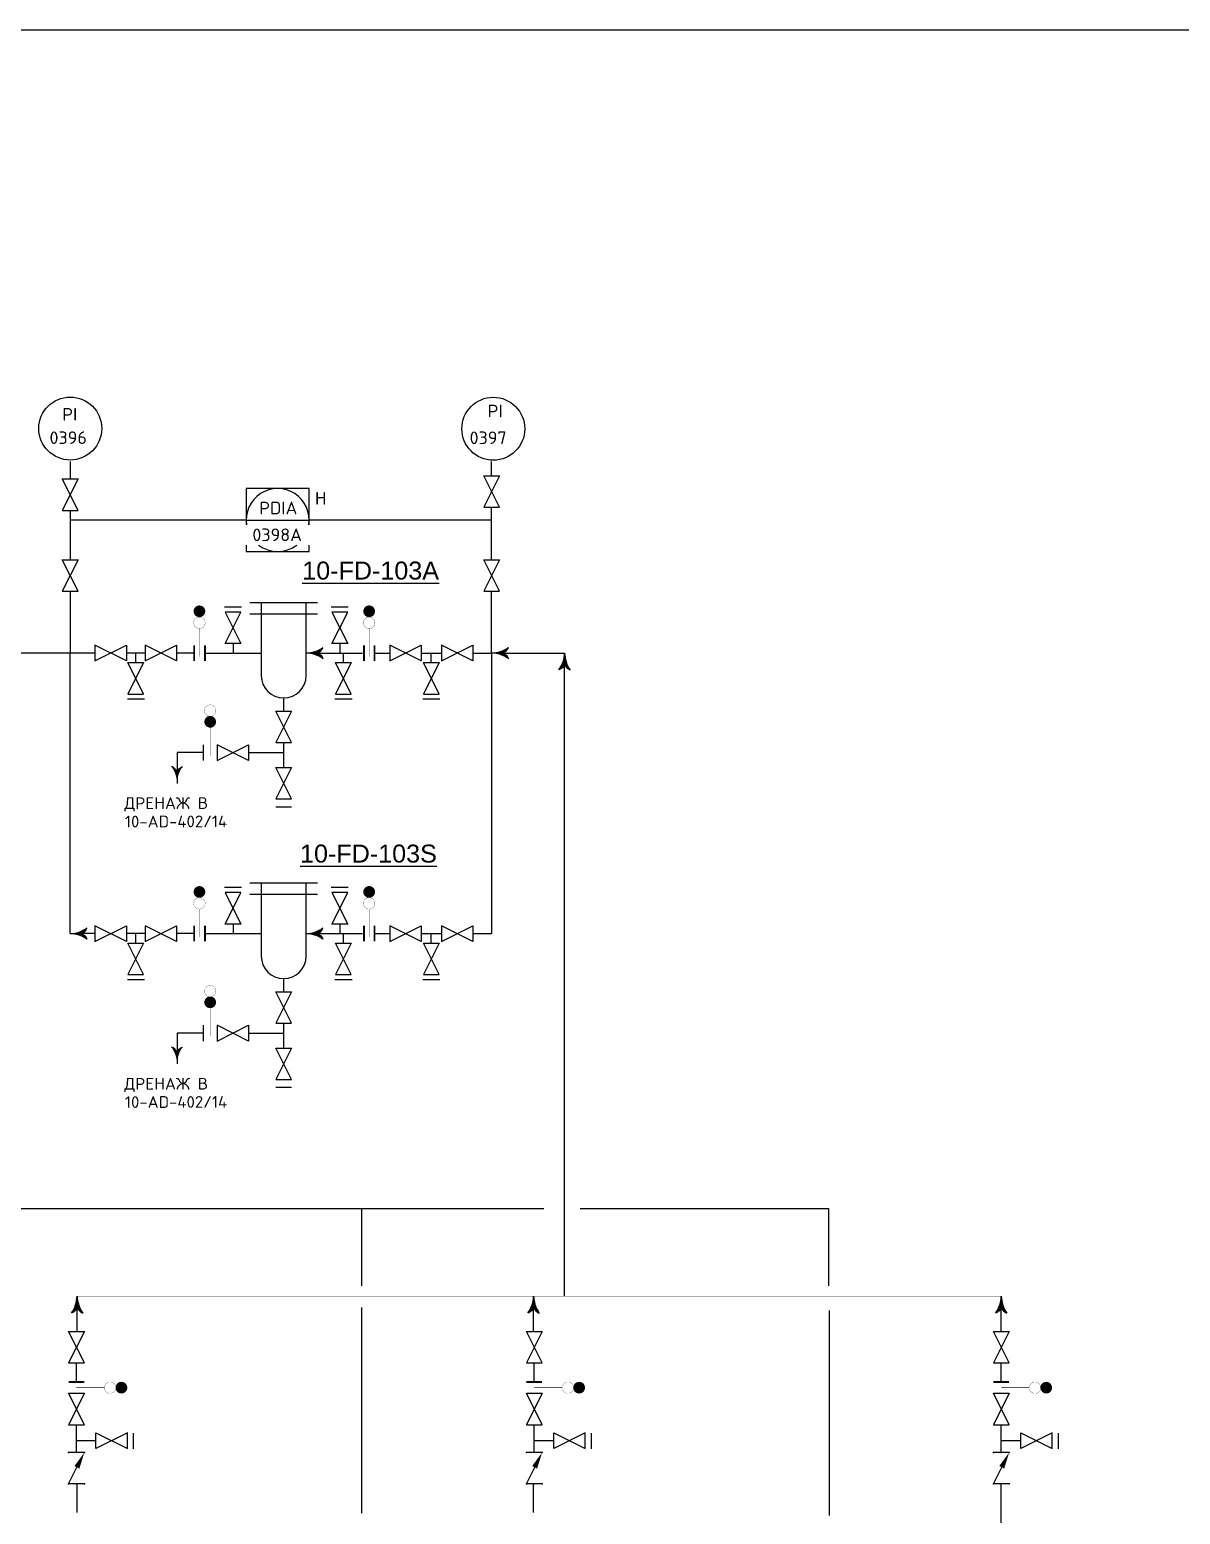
# Model space of a CAD drawing. Extents: x 273 to 369.6, y 155.2 to 188.3.
# Drawn here: x 321.86 to 334.66, y 167.76 to 184.26 of the extents above; entities that cross this region are included whole.
import ezdxf
from ezdxf.enums import TextEntityAlignment as Align

# ---------------------------------------------------------------- set-up
doc = ezdxf.new("R2010")
doc.units = 0
doc.linetypes.add('DASH', pattern=[0.15625, 0.09375, -0.0625])
doc.layers.get('0').update_dxf_attribs({"linetype": 'CONTINUOUS'})
for name, color, linetype in [('IN-ATTRIBS', 7, 'CONTINUOUS'), ('IN-DIM', 163, 'CONTINUOUS'), ('IN-EQUIPMENT', 7, 'CONTINUOUS'), ('IN-MIN-PROC', 7, 'CONTINUOUS'), ('IN-TEXT', 51, 'CONTINUOUS')]:
    doc.layers.add(name, color=color, linetype=linetype)
doc.styles.add('HELV', font='HELV', dxfattribs={"height": 0.15})
doc.styles.add('S1', font='SIMPLEX.shx')
doc.styles.add('SIMPLEX', font='SIMPLEX')
pattern_1 = [(45, (305.062998533, 156.339336845), (-8.838834765e-06, 8.838834765e-06), [])]
pattern_2 = [(45, (305.062998533, 159.458815134), (-8.838834765e-06, 8.838834765e-06), [])]

# ---------------------------------------------------------------- blocks, each defined once
blk = doc.blocks.new('VALVTEXT')
at = {"layer": 'IN-ATTRIBS'}
for p in [(0, 0.0625), (0, 0), (0.25, 0.0625), (0.25, 0), (0, -0.0625), (0.25, -0.0625)]:
    blk.add_point(p, dxfattribs=at)
at = {"layer": 'IN-ATTRIBS', "style": 'S1', "flags": 1}
for tag, p in [('IDNUM', (0.125, 0.5625)), ('DWGNO', (0.125, 0.4375)), ('FILENO', (0.125, 0.3125))]:
    blk.add_attdef(tag, text='', height=0.1, dxfattribs=at).set_placement(p, align=Align.CENTER)
at = {"layer": 'IN-ATTRIBS', "style": 'S1'}
for tag, p in [('MODE', (0.125, 0.078125)), ('SIZE', (0.125, -0.1875))]:
    blk.add_attdef(tag, text='', height=0.1, dxfattribs=at).set_placement(p, align=Align.CENTER)

msp = doc.modelspace()

# ---------------------------------------------------------------- hatches: boundary and pattern name
h = msp.add_hatch()
h.set_pattern_fill('ANSI31', color=2, scale=0.0001, style=0)
h.set_pattern_definition(pattern_2)
edge = h.paths.add_edge_path()
edge.add_arc((323.751, 177.798), 0.0638, 0, 180, ccw=False)
edge.add_arc((323.751, 177.798), 0.0638, -180, 0, ccw=False)
h = msp.add_hatch()
h.set_pattern_fill('ANSI31', color=2, scale=0.0001, style=0)
h.set_pattern_definition(pattern_2)
edge = h.paths.add_edge_path()
edge.add_arc((325.639, 177.798), 0.0638, 0, 180, ccw=False)
edge.add_arc((325.639, 177.798), 0.0638, -180, 0, ccw=False)
h = msp.add_hatch()
h.set_pattern_fill('ANSI31', color=2, scale=0.0001, style=0)
h.set_pattern_definition(pattern_1)
edge = h.paths.add_edge_path()
edge.add_arc((323.751, 174.678), 0.0638, 0, 180, ccw=False)
edge.add_arc((323.751, 174.678), 0.0638, -180, 0, ccw=False)
h = msp.add_hatch()
h.set_pattern_fill('ANSI31', color=2, scale=0.0001, style=0)
h.set_pattern_definition(pattern_1)
edge = h.paths.add_edge_path()
edge.add_arc((325.639, 174.678), 0.0638, 0, 180, ccw=False)
edge.add_arc((325.639, 174.678), 0.0638, -180, 0, ccw=False)

# ---------------------------------------------------------------- linework, layer by layer
at = {"color": 6}
for p, q in [((274.75, 184.265), (352.234, 184.265)), ((324.313, 177.896), (325.063, 177.896)), ((324.313, 177.771), (325.063, 177.771)), ((324.313, 174.777), (325.063, 174.777)), ((324.313, 174.652), (325.063, 174.652))]:
    msp.add_line(p, q, dxfattribs=at)
for p, q in [((324.271, 178.813), (324.971, 178.813)), ((320.635, 171.156), (327.581, 171.156)), ((327.986, 171.157), (330.747, 171.157))]:
    msp.add_line(p, q)
at = {"color": 2}
for p, q in [((324.219, 177.844), (324.03, 177.844)), ((325.407, 177.844), (325.217, 177.844)), ((323.043, 177.228), (323.043, 177.334)), ((324.125, 177.439), (324.125, 177.334)), ((325.313, 177.439), (325.313, 177.334)), ((325.352, 177.228), (325.352, 177.334)), ((322.949, 176.823), (323.138, 176.823)), ((325.258, 176.823), (325.448, 176.823)), ((326.236, 176.823), (326.425, 176.823)), ((324.219, 174.725), (324.03, 174.725)), ((325.407, 174.725), (325.217, 174.725)), ((324.125, 174.32), (324.125, 174.214)), ((325.313, 174.32), (325.313, 174.214)), ((325.352, 174.109), (325.352, 174.214)), ((322.949, 173.704), (323.138, 173.704)), ((325.258, 173.704), (325.448, 173.704)), ((326.236, 173.704), (326.425, 173.704)), ((322.6, 168.576), (322.383, 168.576)), ((323.015, 168.66), (323.015, 168.485)), ((327.693, 168.576), (327.475, 168.576)), ((328.107, 168.66), (328.107, 168.485)), ((332.888, 168.576), (332.671, 168.576)), ((333.303, 168.66), (333.303, 168.485)), ((322.471, 168.445), (322.296, 168.445)), ((327.563, 168.445), (327.388, 168.445)), ((332.758, 168.445), (332.583, 168.445))]:
    msp.add_line(p, q, dxfattribs=at)
at = {"color": 3}
for p, q in [((322.313, 177.334), (321.573, 177.334)), ((322.313, 174.214), (322.313, 177.334)), ((322.588, 177.334), (322.313, 177.334)), ((323.147, 177.334), (322.938, 177.334)), ((323.693, 177.334), (323.497, 177.334)), ((323.813, 177.334), (324.438, 177.334)), ((325.063, 177.334), (325.563, 177.334)), ((325.709, 177.334), (325.867, 177.334)), ((326.217, 177.334), (326.442, 177.334)), ((326.788, 177.334), (327, 177.334)), ((327, 177.334), (327, 174.214)), ((327.125, 177.334), (327.813, 177.334)), ((327.813, 170.183), (327.813, 177.334)), ((322.588, 174.214), (322.438, 174.214)), ((323.147, 174.214), (322.938, 174.214)), ((323.693, 174.214), (323.497, 174.214)), ((323.813, 174.214), (324.438, 174.214)), ((325.063, 174.214), (325.563, 174.214)), ((325.709, 174.214), (325.867, 174.214)), ((326.217, 174.214), (326.442, 174.214)), ((326.788, 174.214), (327, 174.214)), ((322.39, 169.791), (322.39, 170.089)), ((327.468, 169.791), (327.468, 170.089)), ((332.671, 169.791), (332.671, 170.058)), ((322.383, 168.445), (322.383, 168.753)), ((327.475, 168.445), (327.475, 168.753)), ((332.671, 168.445), (332.671, 168.753)), ((322.39, 167.777), (322.39, 168.095)), ((327.468, 167.777), (327.468, 168.095)), ((332.671, 164.433), (332.671, 168.095))]:
    msp.add_line(p, q, dxfattribs=at)
at = {"color": 5}
for p, q in [((326.329, 177.228), (326.329, 177.334)), ((323.502, 176.227), (323.502, 175.885)), ((323.791, 176.227), (323.502, 176.227)), ((323.791, 176.227), (323.502, 176.227)), ((324.297, 176.227), (324.688, 176.227)), ((323.043, 174.109), (323.043, 174.214)), ((326.329, 174.109), (326.329, 174.214)), ((324.688, 173.568), (324.688, 173.714)), ((323.502, 173.107), (323.502, 172.765)), ((323.791, 173.107), (323.502, 173.107)), ((323.791, 173.107), (323.502, 173.107)), ((324.297, 173.107), (324.688, 173.107)), ((327.475, 169.228), (327.475, 169.441)), ((332.671, 169.22), (332.671, 169.441))]:
    msp.add_line(p, q, dxfattribs=at)
at = {"color": 2}
for points in [[(327.089, 178.955), (326.914, 179.305), (327.089, 179.305), (326.914, 178.955)], [(322.4, 178.92), (322.225, 179.27), (322.4, 179.27), (322.225, 178.92)], [(322.4, 178.021), (322.225, 178.371), (322.4, 178.371), (322.225, 178.021)], [(327.088, 178.021), (326.913, 178.371), (327.088, 178.371), (326.913, 178.021)], [(324.038, 177.789), (324.213, 177.439), (324.038, 177.439), (324.213, 177.789)], [(325.225, 177.789), (325.4, 177.439), (325.225, 177.439), (325.4, 177.789)], [(322.588, 177.246), (322.938, 177.421), (322.938, 177.246), (322.588, 177.421)], [(323.147, 177.246), (323.497, 177.421), (323.497, 177.246), (323.147, 177.421)], [(325.867, 177.246), (326.217, 177.421), (326.217, 177.246), (325.867, 177.421)], [(326.442, 177.246), (326.792, 177.421), (326.792, 177.246), (326.442, 177.421)], [(323.13, 176.878), (322.955, 177.228), (323.13, 177.228), (322.955, 176.878)], [(325.44, 176.878), (325.265, 177.228), (325.44, 177.228), (325.265, 176.878)], [(326.417, 176.878), (326.242, 177.228), (326.417, 177.228), (326.242, 176.878)], [(324.775, 176.338), (324.6, 176.688), (324.775, 176.688), (324.6, 176.338)], [(324.038, 174.67), (324.213, 174.32), (324.038, 174.32), (324.213, 174.67)], [(325.225, 174.67), (325.4, 174.32), (325.225, 174.32), (325.4, 174.67)], [(322.588, 174.127), (322.938, 174.302), (322.938, 174.127), (322.588, 174.302)], [(323.147, 174.127), (323.497, 174.302), (323.497, 174.127), (323.147, 174.302)], [(325.867, 174.127), (326.217, 174.302), (326.217, 174.127), (325.867, 174.302)], [(326.442, 174.127), (326.792, 174.302), (326.792, 174.127), (326.442, 174.302)], [(323.13, 173.759), (322.955, 174.109), (323.13, 174.109), (322.955, 173.759)], [(325.44, 173.759), (325.265, 174.109), (325.44, 174.109), (325.265, 173.759)], [(326.417, 173.759), (326.242, 174.109), (326.417, 174.109), (326.242, 173.759)], [(324.775, 173.218), (324.6, 173.568), (324.775, 173.568), (324.6, 173.218)], [(322.471, 169.441), (322.296, 169.791), (322.471, 169.791), (322.296, 169.441)], [(327.563, 169.441), (327.388, 169.791), (327.563, 169.791), (327.388, 169.441)], [(332.758, 169.441), (332.583, 169.791), (332.758, 169.791), (332.583, 169.441)], [(322.471, 168.753), (322.296, 169.103), (322.471, 169.103), (322.296, 168.753)], [(327.563, 168.753), (327.388, 169.103), (327.563, 169.103), (327.388, 168.753)], [(332.758, 168.753), (332.583, 169.103), (332.758, 169.103), (332.583, 168.753)], [(322.95, 168.663), (322.6, 168.488), (322.6, 168.663), (322.95, 168.488)], [(328.043, 168.663), (327.693, 168.488), (327.693, 168.663), (328.043, 168.488)], [(333.238, 168.663), (332.888, 168.488), (332.888, 168.663), (333.238, 168.488)]]:
    msp.add_lwpolyline(points, close=True, dxfattribs=at)
for points in [[(324.971, 178.759), (324.971, 179.163), (324.271, 179.163), (324.271, 178.759)], [(324.271, 178.535), (324.271, 178.463), (324.971, 178.463), (324.971, 178.535)]]:
    msp.add_lwpolyline(points)
for points, const_width in [([(323.687, 177.798, -1), (323.814, 177.798, -1)], 0.0025), ([(325.575, 177.798, -1), (325.703, 177.798, -1)], 0.0025), ([(323.687, 177.67, -1), (323.814, 177.67, -1)], 0.0025), ([(325.575, 177.67, -1), (325.703, 177.67, -1)], 0.0025), ([(323.687, 174.678, -1), (323.814, 174.678, -1)], 0.0025), ([(325.575, 174.678, -1), (325.703, 174.678, -1)], 0.0025), ([(323.687, 174.551, -1), (323.814, 174.551, -1)], 0.0025), ([(325.575, 174.551, -1), (325.703, 174.551, -1)], 0.0025), ([(322.758, 169.102, -1), (322.758, 169.229, -1)], 0.0025), ([(322.883, 169.133, -1), (322.883, 169.198, -1)], 0.065), ([(327.85, 169.102, -1), (327.85, 169.229, -1)], 0.0025), ([(327.975, 169.133, -1), (327.975, 169.198, -1)], 0.065), ([(333.046, 169.102, -1), (333.046, 169.229, -1)], 0.0025), ([(333.171, 169.133, -1), (333.171, 169.198, -1)], 0.065)]:
    msp.add_lwpolyline(points, format="xyb", close=True, dxfattribs=dict(at, const_width=const_width))
at = {"color": 6}
for points in [[(324.438, 177.896), (324.438, 177.084, 1), (324.938, 177.084), (324.938, 177.896)], [(324.438, 174.777), (324.438, 173.964, 1), (324.938, 173.964), (324.938, 174.777)]]:
    msp.add_lwpolyline(points, format="xyb", dxfattribs=at)
at = {"color": 2}
for points, const_width in [([(323.751, 177.607), (323.751, 177.294)], 0.005), ([(325.639, 177.607), (325.639, 177.294)], 0.005), ([(323.692, 177.421), (323.692, 177.246)], 0.021), ([(323.813, 177.421), (323.813, 177.246)], 0.021), ([(325.581, 177.421), (325.581, 177.246)], 0.021), ([(325.698, 177.421), (325.698, 177.246)], 0.021), ([(323.751, 174.487), (323.751, 174.175)], 0.005), ([(325.639, 174.487), (325.639, 174.175)], 0.005), ([(323.692, 174.302), (323.692, 174.127)], 0.021), ([(323.813, 174.302), (323.813, 174.127)], 0.021), ([(325.581, 174.302), (325.581, 174.127)], 0.021), ([(325.698, 174.302), (325.698, 174.127)], 0.021), ([(322.471, 169.228), (322.296, 169.228)], 0.021), ([(327.563, 169.228), (327.388, 169.228)], 0.021), ([(332.758, 169.228), (332.583, 169.228)], 0.021), ([(322.696, 169.166), (322.383, 169.166)], 0.005), ([(327.788, 169.166), (327.475, 169.166)], 0.005), ([(332.983, 169.166), (332.671, 169.166)], 0.005)]:
    msp.add_lwpolyline(points, dxfattribs=dict(at, const_width=const_width))
at = {"color": 3}
for points in [[(324.938, 177.334, 0.150368), (325.125, 177.396, 0.150368)], [(325.063, 177.334, 0.206864), (325.125, 177.396, 0.206864)], [(325.063, 177.334, -0.206864), (325.125, 177.271, -0.206864)], [(327, 177.334, 0.150368), (327.188, 177.396, 0.150368)], [(327.125, 177.334, 0.206864), (327.188, 177.396, 0.206864)], [(327.125, 177.334, -0.206864), (327.188, 177.271, -0.206864)], [(327.813, 177.334, 0.150368), (327.875, 177.146, 0.150368)], [(327.813, 177.209, -0.206864), (327.75, 177.146, -0.206864)], [(327.813, 177.209, 0.206864), (327.875, 177.146, 0.206864)], [(322.313, 174.214, 0.150368), (322.5, 174.277, 0.150368)], [(322.438, 174.214, 0.206864), (322.5, 174.277, 0.206864)], [(322.438, 174.214, -0.206864), (322.5, 174.152, -0.206864)], [(324.938, 174.214, 0.150368), (325.125, 174.277, 0.150368)], [(325.063, 174.214, 0.206864), (325.125, 174.277, 0.206864)], [(325.063, 174.214, -0.206864), (325.125, 174.152, -0.206864)], [(322.39, 170.058, -0.206864), (322.328, 169.995, -0.206864)], [(322.39, 170.183, 0.150368), (322.453, 169.995, 0.150368)], [(322.39, 170.058, 0.206864), (322.453, 169.995, 0.206864)], [(327.468, 170.058, -0.206864), (327.406, 169.995, -0.206864)], [(327.468, 170.183, 0.150368), (327.531, 169.995, 0.150368)], [(327.468, 170.058, 0.206864), (327.531, 169.995, 0.206864)], [(332.671, 170.058, -0.206864), (332.608, 169.995, -0.206864)], [(332.671, 170.183, 0.150368), (332.733, 169.995, 0.150368)], [(332.671, 170.058, 0.206864), (332.733, 169.995, 0.206864)]]:
    msp.add_lwpolyline(points, format="xyb", dxfattribs=at)
at = {"color": 5}
for points in [[(323.502, 176.01, 0.206864), (323.439, 176.072, 0.206864)], [(323.502, 176.01, -0.206864), (323.564, 176.072, -0.206864)], [(323.502, 172.89, 0.206864), (323.439, 172.953, 0.206864)], [(323.502, 172.89, -0.206864), (323.564, 172.953, -0.206864)]]:
    msp.add_lwpolyline(points, format="xyb", dxfattribs=at)
at = {"color": 3, "const_width": 0.005}
for points in [[(322.39, 170.183), (324.529, 170.183)], [(324.529, 170.183), (326.406, 170.183)], [(326.406, 170.183), (327.468, 170.183)], [(329.718, 170.183), (327.468, 170.183)], [(332.671, 170.183), (329.718, 170.183)]]:
    msp.add_lwpolyline(points, dxfattribs=at)
at = {"color": 2}
for points in [[(322.471, 168.095), (322.296, 168.095), (322.388, 168.28)], [(327.563, 168.095), (327.388, 168.095), (327.48, 168.28)], [(332.758, 168.095), (332.583, 168.095), (332.676, 168.28)]]:
    msp.add_lwpolyline(points, dxfattribs=at)
for centre in [(322.314, 179.83), (327.02, 179.828)]:
    msp.add_circle(centre, 0.35)
for start, end in [(351.1529, 188.8471), (232.6037, 307.3963)]:
    msp.add_arc((324.621, 178.813), 0.35, start, end)
at = {"color": 3}
for centre, start, end in [((324.93, 176.998), 54.4623, 88.6678), ((326.993, 176.998), 54.4623, 88.6678), ((327.477, 177.342), 324.4623, 358.6678), ((322.305, 173.878), 54.4623, 88.6678), ((324.93, 173.878), 54.4623, 88.6678), ((322.054, 170.191), 324.4623, 358.6678), ((327.132, 170.191), 324.4623, 358.6678), ((332.335, 170.191), 324.4623, 358.6678)]:
    msp.add_arc(centre, 0.336, start, end, dxfattribs=at)
for points in [[(324.938, 177.334), (325.063, 177.334), (324.978, 177.337), (325.079, 177.342)], [(324.938, 177.334), (325.063, 177.334), (324.978, 177.33), (325.079, 177.326)], [(324.978, 177.337), (325.079, 177.342), (325.017, 177.345), (325.094, 177.352)], [(324.978, 177.33), (325.079, 177.326), (325.017, 177.322), (325.094, 177.315)], [(325.017, 177.345), (325.094, 177.352), (325.055, 177.358), (325.107, 177.365)], [(325.017, 177.322), (325.094, 177.315), (325.055, 177.31), (325.107, 177.302)], [(325.055, 177.358), (325.107, 177.365), (325.092, 177.375), (325.117, 177.38)], [(325.055, 177.31), (325.107, 177.302), (325.092, 177.293), (325.117, 177.288)], [(325.092, 177.375), (325.117, 177.38), (325.125, 177.396)], [(325.092, 177.293), (325.117, 177.288), (325.125, 177.271)], [(327, 177.334), (327.125, 177.334), (327.04, 177.337), (327.142, 177.342)], [(327, 177.334), (327.125, 177.334), (327.04, 177.33), (327.142, 177.326)], [(327.04, 177.337), (327.142, 177.342), (327.08, 177.345), (327.157, 177.352)], [(327.04, 177.33), (327.142, 177.326), (327.08, 177.322), (327.157, 177.315)], [(327.08, 177.345), (327.157, 177.352), (327.118, 177.358), (327.169, 177.365)], [(327.08, 177.322), (327.157, 177.315), (327.118, 177.31), (327.169, 177.302)], [(327.118, 177.358), (327.169, 177.365), (327.154, 177.375), (327.18, 177.38)], [(327.118, 177.31), (327.169, 177.302), (327.154, 177.293), (327.18, 177.288)], [(327.154, 177.375), (327.18, 177.38), (327.188, 177.396)], [(327.154, 177.293), (327.18, 177.288), (327.188, 177.271)], [(327.81, 177.294), (327.805, 177.193), (327.802, 177.255), (327.794, 177.178)], [(327.813, 177.334), (327.813, 177.209), (327.81, 177.294), (327.805, 177.193)], [(327.813, 177.334), (327.813, 177.209), (327.816, 177.294), (327.821, 177.193)], [(327.816, 177.294), (327.821, 177.193), (327.824, 177.255), (327.832, 177.178)], [(327.772, 177.18), (327.767, 177.154), (327.75, 177.146)], [(327.789, 177.217), (327.782, 177.165), (327.772, 177.18), (327.767, 177.154)], [(327.802, 177.255), (327.794, 177.178), (327.789, 177.217), (327.782, 177.165)], [(327.824, 177.255), (327.832, 177.178), (327.837, 177.217), (327.844, 177.165)], [(327.837, 177.217), (327.844, 177.165), (327.854, 177.18), (327.859, 177.154)], [(327.854, 177.18), (327.859, 177.154), (327.875, 177.146)], [(322.313, 174.214), (322.438, 174.214), (322.353, 174.218), (322.454, 174.222)], [(322.313, 174.214), (322.438, 174.214), (322.353, 174.211), (322.454, 174.206)], [(322.353, 174.218), (322.454, 174.222), (322.392, 174.226), (322.469, 174.233)], [(322.353, 174.211), (322.454, 174.206), (322.392, 174.203), (322.469, 174.196)], [(322.392, 174.226), (322.469, 174.233), (322.43, 174.238), (322.482, 174.246)], [(322.392, 174.203), (322.469, 174.196), (322.43, 174.19), (322.482, 174.183)], [(322.43, 174.238), (322.482, 174.246), (322.467, 174.256), (322.492, 174.261)], [(322.43, 174.19), (322.482, 174.183), (322.467, 174.173), (322.492, 174.168)], [(322.467, 174.256), (322.492, 174.261), (322.5, 174.277)], [(322.467, 174.173), (322.492, 174.168), (322.5, 174.152)], [(324.938, 174.214), (325.063, 174.214), (324.978, 174.218), (325.079, 174.222)], [(324.938, 174.214), (325.063, 174.214), (324.978, 174.211), (325.079, 174.206)], [(324.978, 174.218), (325.079, 174.222), (325.017, 174.226), (325.094, 174.233)], [(324.978, 174.211), (325.079, 174.206), (325.017, 174.203), (325.094, 174.196)], [(325.017, 174.226), (325.094, 174.233), (325.055, 174.238), (325.107, 174.246)], [(325.017, 174.203), (325.094, 174.196), (325.055, 174.19), (325.107, 174.183)], [(325.055, 174.238), (325.107, 174.246), (325.092, 174.256), (325.117, 174.261)], [(325.055, 174.19), (325.107, 174.183), (325.092, 174.173), (325.117, 174.168)], [(325.092, 174.256), (325.117, 174.261), (325.125, 174.277)], [(325.092, 174.173), (325.117, 174.168), (325.125, 174.152)], [(322.349, 170.029), (322.344, 170.003), (322.328, 169.995)], [(322.366, 170.066), (322.359, 170.014), (322.349, 170.029), (322.344, 170.003)], [(322.379, 170.104), (322.372, 170.027), (322.366, 170.066), (322.359, 170.014)], [(322.387, 170.143), (322.382, 170.042), (322.379, 170.104), (322.372, 170.027)], [(322.39, 170.183), (322.39, 170.058), (322.387, 170.143), (322.382, 170.042)], [(322.39, 170.183), (322.39, 170.058), (322.394, 170.143), (322.398, 170.042)], [(322.394, 170.143), (322.398, 170.042), (322.402, 170.104), (322.409, 170.027)], [(322.402, 170.104), (322.409, 170.027), (322.414, 170.066), (322.422, 170.014)], [(322.414, 170.066), (322.422, 170.014), (322.432, 170.029), (322.437, 170.003)], [(322.432, 170.029), (322.437, 170.003), (322.453, 169.995)], [(327.427, 170.029), (327.422, 170.003), (327.406, 169.995)], [(327.444, 170.066), (327.437, 170.014), (327.427, 170.029), (327.422, 170.003)], [(327.457, 170.104), (327.449, 170.027), (327.444, 170.066), (327.437, 170.014)], [(327.465, 170.143), (327.46, 170.042), (327.457, 170.104), (327.449, 170.027)], [(327.468, 170.183), (327.468, 170.058), (327.465, 170.143), (327.46, 170.042)], [(327.468, 170.183), (327.468, 170.058), (327.471, 170.143), (327.476, 170.042)], [(327.471, 170.143), (327.476, 170.042), (327.479, 170.104), (327.487, 170.027)], [(327.479, 170.104), (327.487, 170.027), (327.492, 170.066), (327.5, 170.014)], [(327.492, 170.066), (327.5, 170.014), (327.509, 170.029), (327.514, 170.003)], [(327.509, 170.029), (327.514, 170.003), (327.531, 169.995)], [(332.63, 170.029), (332.625, 170.003), (332.608, 169.995)], [(332.647, 170.066), (332.639, 170.014), (332.63, 170.029), (332.625, 170.003)], [(332.66, 170.104), (332.652, 170.027), (332.647, 170.066), (332.639, 170.014)], [(332.668, 170.143), (332.663, 170.042), (332.66, 170.104), (332.652, 170.027)], [(332.671, 170.183), (332.671, 170.058), (332.668, 170.143), (332.663, 170.042)], [(332.671, 170.183), (332.671, 170.058), (332.674, 170.143), (332.679, 170.042)], [(332.674, 170.143), (332.679, 170.042), (332.682, 170.104), (332.69, 170.027)], [(332.682, 170.104), (332.69, 170.027), (332.695, 170.066), (332.702, 170.014)], [(332.695, 170.066), (332.702, 170.014), (332.712, 170.029), (332.717, 170.003)], [(332.712, 170.029), (332.717, 170.003), (332.733, 169.995)]]:
    msp.add_solid(points, dxfattribs=at)
at = {"color": 5}
for points in [[(323.46, 176.038), (323.455, 176.064), (323.439, 176.072)], [(323.478, 176.002), (323.47, 176.053), (323.46, 176.038), (323.455, 176.064)], [(323.49, 175.964), (323.483, 176.041), (323.478, 176.002), (323.47, 176.053)], [(323.498, 175.924), (323.494, 176.026), (323.49, 175.964), (323.483, 176.041)], [(323.502, 175.885), (323.502, 176.01), (323.498, 175.924), (323.494, 176.026)], [(323.502, 175.885), (323.502, 176.01), (323.505, 175.924), (323.51, 176.026)], [(323.505, 175.924), (323.51, 176.026), (323.513, 175.964), (323.52, 176.041)], [(323.513, 175.964), (323.52, 176.041), (323.526, 176.002), (323.533, 176.053)], [(323.526, 176.002), (323.533, 176.053), (323.543, 176.038), (323.548, 176.064)], [(323.543, 176.038), (323.548, 176.064), (323.564, 176.072)], [(323.46, 172.919), (323.455, 172.944), (323.439, 172.953)], [(323.478, 172.882), (323.47, 172.934), (323.46, 172.919), (323.455, 172.944)], [(323.49, 172.844), (323.483, 172.921), (323.478, 172.882), (323.47, 172.934)], [(323.498, 172.805), (323.494, 172.906), (323.49, 172.844), (323.483, 172.921)], [(323.502, 172.765), (323.502, 172.89), (323.498, 172.805), (323.494, 172.906)], [(323.502, 172.765), (323.502, 172.89), (323.505, 172.805), (323.51, 172.906)], [(323.505, 172.805), (323.51, 172.906), (323.513, 172.844), (323.52, 172.921)], [(323.513, 172.844), (323.52, 172.921), (323.526, 172.882), (323.533, 172.934)], [(323.526, 172.882), (323.533, 172.934), (323.543, 172.919), (323.548, 172.944)], [(323.543, 172.919), (323.548, 172.944), (323.564, 172.953)]]:
    msp.add_solid(points, dxfattribs=at)
at = {"color": 2}
for points in [[(322.415, 168.265), (322.471, 168.445), (322.361, 168.295)], [(327.507, 168.265), (327.563, 168.445), (327.453, 168.295)], [(332.703, 168.265), (332.758, 168.445), (332.649, 168.295)]]:
    msp.add_solid(points, dxfattribs=at)
at = {"layer": 'IN-EQUIPMENT', "color": 2}
for p, q in [((323.791, 176.314), (323.791, 176.139)), ((323.947, 176.139), (324.297, 176.314)), ((324.297, 176.139), (323.947, 176.314)), ((323.947, 176.314), (323.947, 176.139)), ((324.297, 176.314), (324.297, 176.139)), ((324.688, 176.062), (324.688, 176.338)), ((324.6, 176.062), (324.775, 176.062)), ((324.775, 175.712), (324.6, 176.062)), ((324.775, 176.062), (324.6, 175.712)), ((324.6, 175.712), (324.775, 175.712)), ((324.6, 175.625), (324.775, 175.625)), ((323.791, 173.195), (323.791, 173.02)), ((323.947, 173.02), (324.297, 173.195)), ((323.947, 173.195), (323.947, 173.02)), ((324.297, 173.02), (323.947, 173.195)), ((324.297, 173.195), (324.297, 173.02)), ((324.688, 172.942), (324.688, 173.218)), ((324.775, 172.942), (324.6, 172.592)), ((324.775, 172.592), (324.6, 172.942)), ((324.6, 172.942), (324.775, 172.942)), ((324.6, 172.592), (324.775, 172.592)), ((324.6, 172.506), (324.775, 172.506))]:
    msp.add_line(p, q, dxfattribs=at)
for points, const_width in [([(323.934, 176.694, 1), (323.807, 176.694, 1)], 0.0025), ([(323.903, 176.569, 1), (323.838, 176.569, 1)], 0.065), ([(323.934, 173.575, 1), (323.807, 173.575, 1)], 0.0025), ([(323.903, 173.45, 1), (323.838, 173.45, 1)], 0.065)]:
    msp.add_lwpolyline(points, format="xyb", close=True, dxfattribs=dict(at, const_width=const_width))
at = {"layer": 'IN-EQUIPMENT', "color": 2, "const_width": 0.005}
for points in [[(323.871, 176.507), (323.871, 176.194)], [(323.871, 173.387), (323.871, 173.075)]]:
    msp.add_lwpolyline(points, dxfattribs=at)
at = {"layer": 'IN-MIN-PROC', "color": 7}
for p, q in [((322.313, 179.464), (322.313, 179.27)), ((327, 179.305), (327, 179.464)), ((327, 179.128), (327, 179.132)), ((327, 178.371), (327, 178.955)), ((322.313, 178.92), (322.313, 178.371)), ((324.271, 178.813), (322.313, 178.813)), ((326.813, 178.813), (324.971, 178.813)), ((327, 178.813), (326.813, 178.813)), ((322.313, 178.021), (322.313, 177.334)), ((327, 177.334), (327, 178.021)), ((324.688, 176.688), (324.688, 176.834)), ((325.555, 171.157), (325.555, 170.299)), ((330.747, 171.157), (330.747, 170.299)), ((325.555, 170.055), (325.555, 167.769)), ((330.756, 170.022), (330.756, 167.745))]:
    msp.add_line(p, q, dxfattribs=at)
at = {"layer": 'IN-MIN-PROC', "color": 3}
for p, q in [((322.383, 169.228), (322.383, 169.441)), ((327.475, 169.22), (327.475, 169.441)), ((332.671, 169.228), (332.671, 169.441))]:
    msp.add_line(p, q, dxfattribs=at)

# ---------------------------------------------------------------- block references
at = {"color": 2, "xscale": 1.4, "yscale": 1.4, "zscale": 1.4, "rotation": 90}
for p in [(322.383, 168.095), (327.475, 168.095), (332.671, 168.095)]:
    msp.add_blockref('VALVTEXT', p, dxfattribs=at)

# ---------------------------------------------------------------- texts
at = {"layer": 'IN-DIM', "color": 7, "linetype": 'CONTINUOUS', "style": 'S1'}
for s, p in [('PI', (322.225, 179.918)), ('PI', (326.957, 179.955)), ('0396', (322.083, 179.658)), ('0397', (326.756, 179.657)), ('PDIA', (324.416, 178.876)), ('0398A', (324.34, 178.578))]:
    msp.add_text(s, height=0.14, rotation=0.1, dxfattribs=at).set_placement(p)
at = {"layer": 'IN-DIM', "color": 7, "linetype": 'DASH', "style": 'SIMPLEX'}
msp.add_text('H', height=0.14, dxfattribs=at).set_placement((325.037, 178.984))
at = {"layer": 'IN-DIM', "color": 1, "linetype": 'DASH', "style": 'SIMPLEX'}
for s, p in [('ДРЕНАЖ B', (322.915, 175.599)), ('10-AD-402/14', (322.922, 175.395)), ('ДРЕНАЖ B', (322.915, 172.479)), ('10-AD-402/14', (322.922, 172.276))]:
    msp.add_text(s, height=0.13, rotation=0.1, dxfattribs=at).set_placement(p)
at = {"layer": 'IN-TEXT', "color": 4, "style": 'HELV'}
for s, p in [('%%u10-FD-103A', (325.655, 178.151)), ('%%u10-FD-103S', (325.631, 175.004))]:
    msp.add_text(s, height=0.2, dxfattribs=at).set_placement(p, align=Align.CENTER)

doc.saveas('drawing.dxf')
